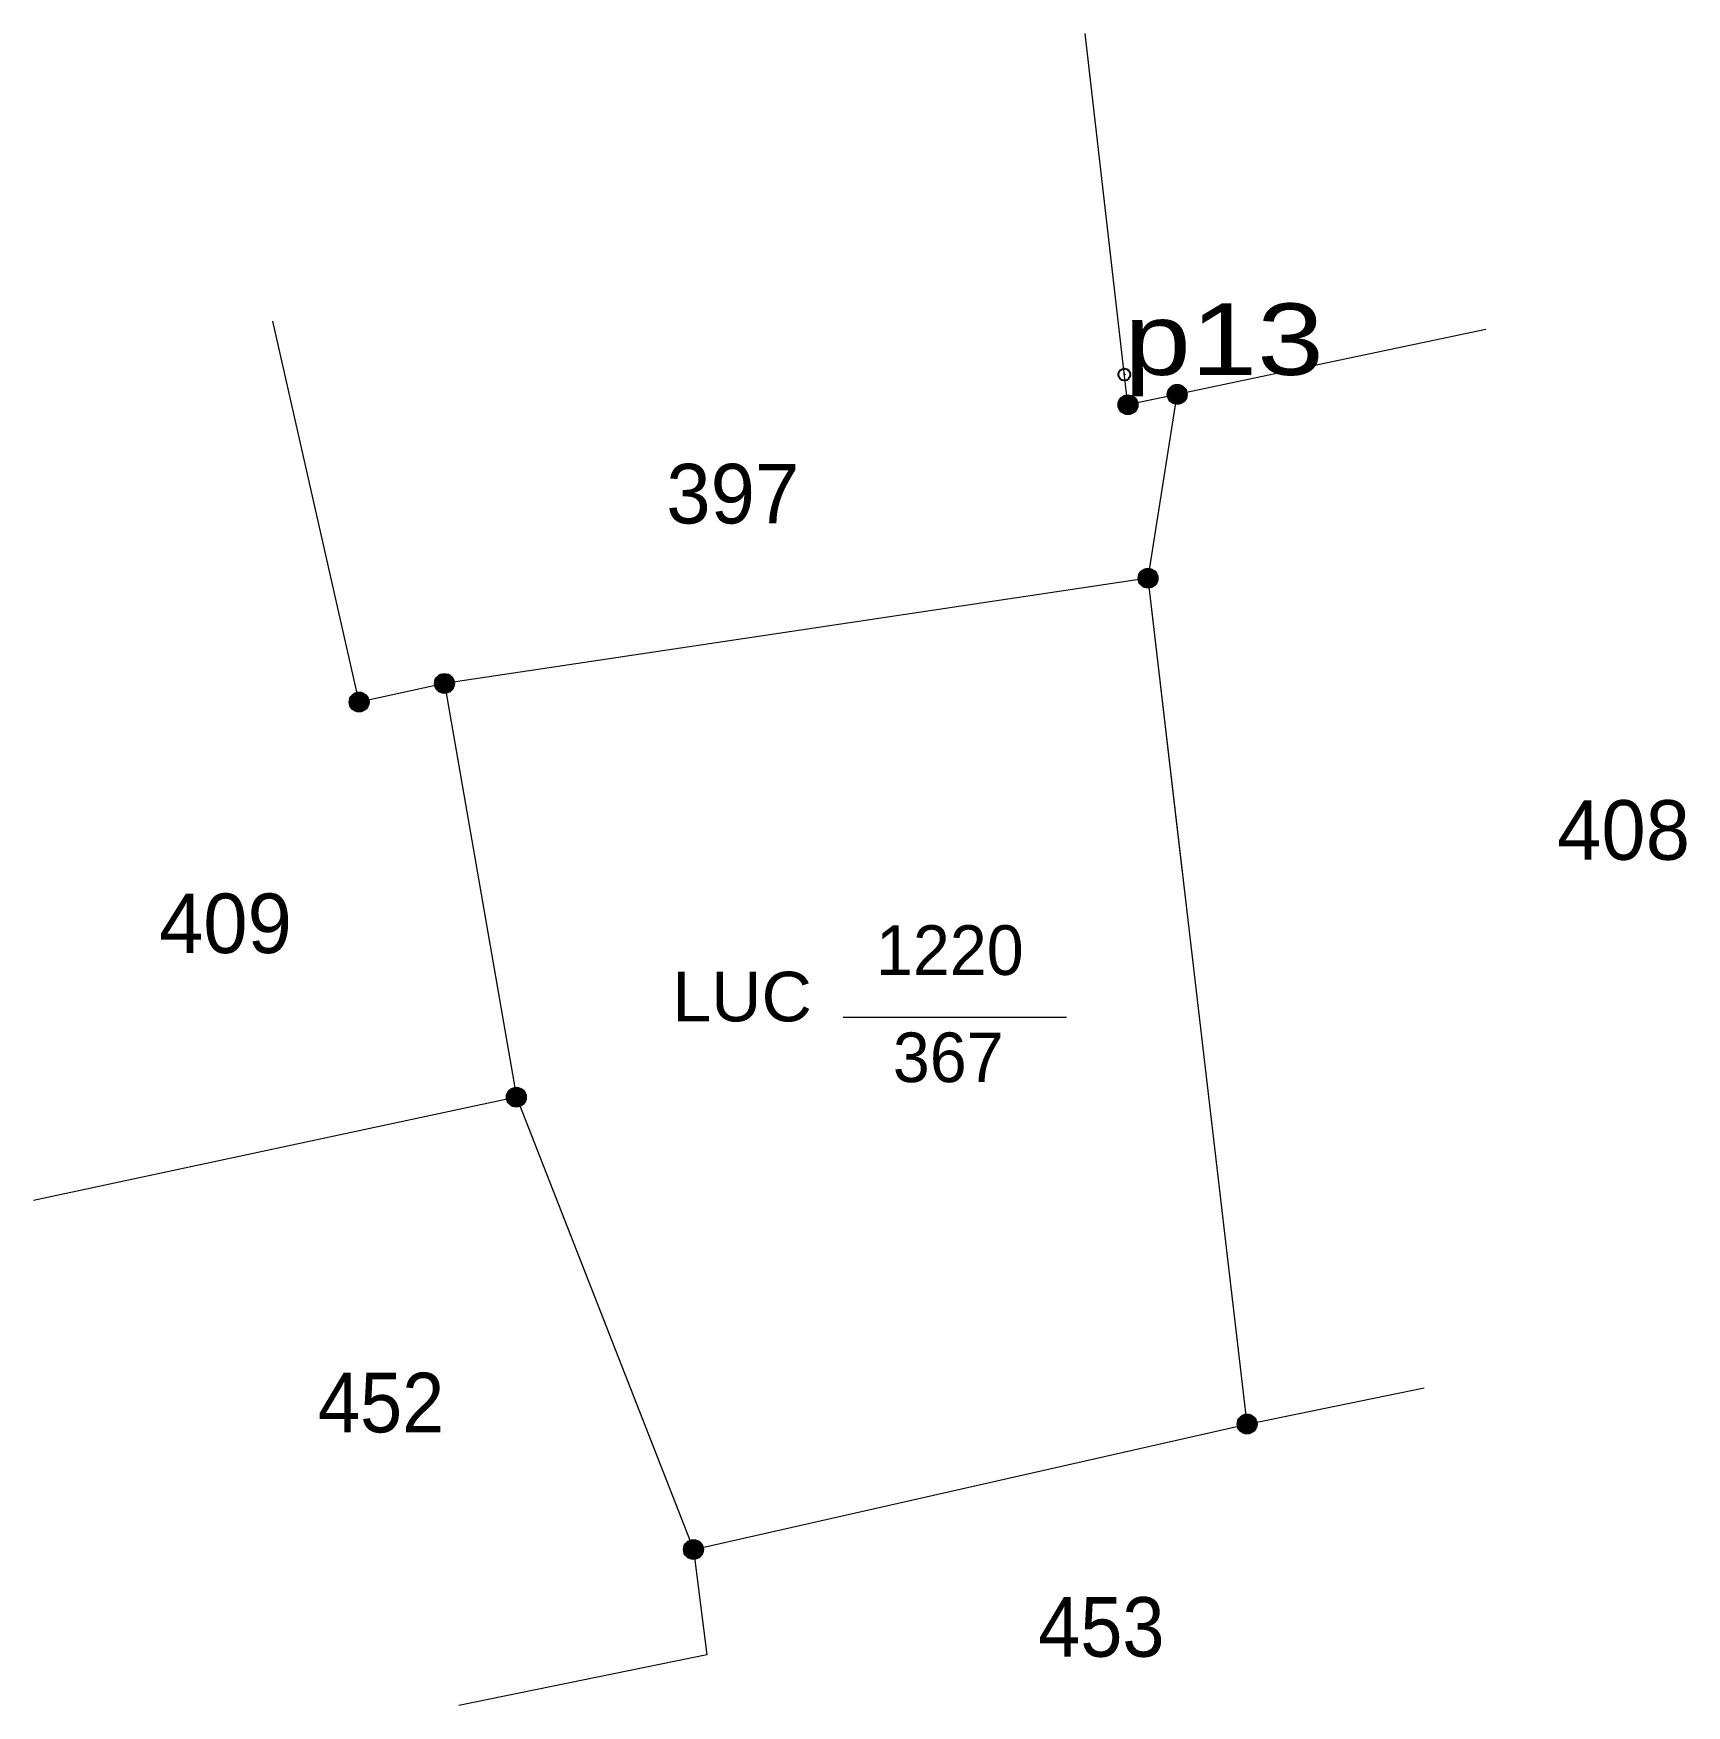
# Model space of a CAD drawing. Header units: metres. Extents: x 549629.1 to 549670.7, y 1838345.2 to 1838387.3.
import ezdxf
from ezdxf.enums import TextEntityAlignment as Align

# ---------------------------------------------------------------- set-up
doc = ezdxf.new("R2010")
doc.units = ezdxf.units.M
doc.header["$LTSCALE"] = 0.6
doc.header["$PDMODE"] = 32
doc.header["$PDSIZE"] = 0.3
doc.layers.add('10', color=7, linetype='Continuous', lineweight=13)
doc.layers.add('36', color=7, linetype='Continuous', lineweight=13)
doc.layers.add('12', color=7, linetype='Continuous')
doc.layers.add('7', color=7, linetype='Continuous')

msp = doc.modelspace()

# ---------------------------------------------------------------- hatches: boundary and pattern name
at = {"layer": '10'}
for points in [[(549656.9014, 1838377.9294, 1), (549656.4014, 1838377.9294, 1)], [(549658.14, 1838378.19, 1), (549657.64, 1838378.19, 1)], [(549657.4067, 1838373.5595, 1), (549656.9067, 1838373.5595, 1)], [(549639.69, 1838370.91, 1), (549639.19, 1838370.91, 1)], [(549637.5396, 1838370.4418, 1), (549637.0396, 1838370.4418, 1)]]:
    msp.add_hatch(color=256, dxfattribs=at).paths.add_polyline_path(points)
at = {"layer": '36'}
for points in [[(549641.5, 1838360.49, 1), (549641, 1838360.49, 1)], [(549659.9, 1838352.26, 1), (549659.4, 1838352.26, 1)], [(549645.96, 1838349.1, 1), (549645.46, 1838349.1, 1)]]:
    msp.add_hatch(color=256, dxfattribs=at).paths.add_polyline_path(points)

# ---------------------------------------------------------------- linework, layer by layer
at = {"layer": '10'}
for p, q in [((549665.66, 1838379.82), (549656.65, 1838377.93)), ((549657.16, 1838373.56), (549657.89, 1838378.19)), ((549657.16, 1838373.56), (549639.44, 1838370.91)), ((549658.02, 1838366.16), (549657.16, 1838373.56))]:
    msp.add_line(p, q, dxfattribs=at)
for centre in [(549656.6514, 1838377.9294), (549657.89, 1838378.19), (549657.1567, 1838373.5595), (549639.44, 1838370.91), (549637.2896, 1838370.4418)]:
    msp.add_circle(centre, 0.25, dxfattribs=at)
at = {"layer": '36'}
for p, q in [((549649.48, 1838362.51), (549655.1, 1838362.51)), ((549641.25, 1838360.49), (549629.09, 1838357.89)), ((549659.65, 1838352.26), (549664.11, 1838353.17))]:
    msp.add_line(p, q, dxfattribs=at)
for points in [[(549657.16, 1838373.56), (549657.89, 1838378.19), (549656.65, 1838377.93), (549655.57, 1838387.28)], [(549639.44, 1838370.91), (549637.29, 1838370.44), (549635.12, 1838380.03)], [(549645.71, 1838349.1), (549646.05, 1838346.45), (549639.8, 1838345.17)]]:
    msp.add_lwpolyline(points, dxfattribs=at)
msp.add_lwpolyline([(549639.44, 1838370.91), (549641.25, 1838360.49), (549645.71, 1838349.1), (549659.65, 1838352.26), (549657.16, 1838373.56)], close=True, dxfattribs=at)
for centre in [(549641.25, 1838360.49), (549659.65, 1838352.26), (549645.71, 1838349.1)]:
    msp.add_circle(centre, 0.25, dxfattribs=at)
at = {"layer": '7'}
msp.add_point((549656.56, 1838378.69), dxfattribs=at)

# ---------------------------------------------------------------- texts
at = {"layer": '10'}
for s, height, p in [('408', 1.5, (549669.13, 1838366.47)), ('1220', 1.25, (549652.165, 1838363.57)), ('367', 1.25, (549652.125, 1838360.87))]:
    msp.add_text(s, height=height, dxfattribs=at).set_placement(p, align=Align.CENTER)
at = {"layer": '10', "width": 1.05}
msp.add_text('LUC', height=1.25, dxfattribs=at).set_placement((549646.935, 1838362.4), align=Align.CENTER)
at = {"layer": '12', "width": 1.25}
msp.add_text('p13', height=1.8, dxfattribs=at).set_placement((549656.56, 1838378.68))
at = {"layer": '36'}
for s, p in [('397', (549646.7, 1838374.94)), ('409', (549633.925, 1838364.12))]:
    msp.add_text(s, height=1.5, dxfattribs=at).set_placement(p, align=Align.CENTER)
at = {"layer": '36', "width": 0.95}
for s, p in [('452', (549637.845, 1838352.05)), ('453', (549655.98, 1838346.4))]:
    msp.add_text(s, height=1.5, dxfattribs=at).set_placement(p, align=Align.CENTER)

doc.saveas('drawing.dxf')
